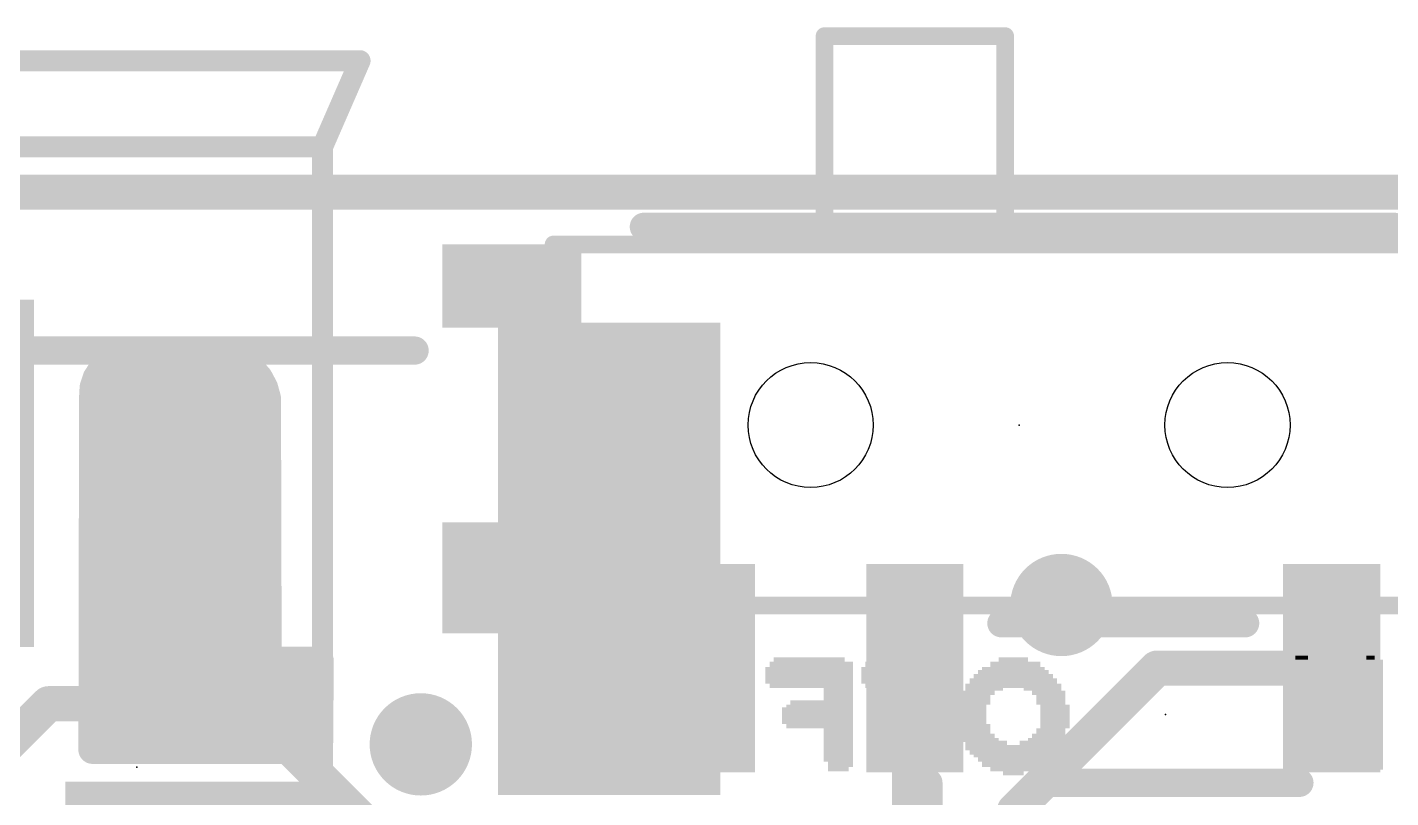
# Model space of a CAD drawing. Extents: x -34 to 52.6, y -23.4 to 26.6.
# Drawn here: x 8.61 to 18.42, y 21.04 to 26.59 of the extents above; entities that cross this region are included whole.
import ezdxf

# ---------------------------------------------------------------- set-up
doc = ezdxf.new("R2010")
doc.units = 0
for name, color, linetype in [('1', 12, 'CONTINUOUS'), ('16', 140, 'CONTINUOUS'), ('18', 110, 'CONTINUOUS'), ('20', 53, 'CONTINUOUS'), ('21', 41, 'CONTINUOUS'), ('22', 40, 'CONTINUOUS'), ('23', 53, 'CONTINUOUS'), ('24', 53, 'CONTINUOUS'), ('51', 53, 'CONTINUOUS')]:
    doc.layers.add(name, color=color, linetype=linetype)

# ---------------------------------------------------------------- blocks, each defined once
blk = doc.blocks.new('RECT')
blk.add_solid([(-0.5, -0.5), (0.5, -0.5), (-0.5, 0.5), (0.5, 0.5)])
blk = doc.blocks.new('RECT336000X224000R100')
at = {"const_width": 0.7}
blk.add_lwpolyline([(0.7, 0), (0.7, 0, 0.4142), (0.35, 0.35), (-0.35, 0.35, 0.4142), (-0.7, 0), (-0.7, 0, 0.4142), (-0.35, -0.35), (0.35, -0.35, 0.4142)], format="xyb", close=True, dxfattribs=at)
blk.add_solid([(-0.3754, -0.0254), (0.3754, -0.0254), (-0.3754, 0.0254), (0.3754, 0.0254)])
blk = doc.blocks.new('RECT240000X176000R100')
at = {"const_width": 0.55}
blk.add_lwpolyline([(0.475, 0), (0.475, 0, 0.4142), (0.2, 0.275), (-0.2, 0.275, 0.4142), (-0.475, 0), (-0.475, 0, 0.4142), (-0.2, -0.275), (0.2, -0.275, 0.4142)], format="xyb", close=True, dxfattribs=at)
blk.add_solid([(-0.2254, -0.0254), (0.2254, -0.0254), (-0.2254, 0.0254), (0.2254, 0.0254)])
blk = doc.blocks.new('RECT208000X160000R100')
at = {"const_width": 0.5}
blk.add_lwpolyline([(0.4, 0), (0.4, 0, 0.4142), (0.15, 0.25), (-0.15, 0.25, 0.4142), (-0.4, 0), (-0.4, 0, 0.4142), (-0.15, -0.25), (0.15, -0.25, 0.4142)], format="xyb", close=True, dxfattribs=at)
blk.add_solid([(-0.1754, -0.0254), (0.1754, -0.0254), (-0.1754, 0.0254), (0.1754, 0.0254)])
blk = doc.blocks.new('ROUNDV')
at = {"const_width": 0.5}
blk.add_lwpolyline([(0, -0.25, 1), (0, 0.25, 1), (0, -0.25)], format="xyb", dxfattribs=at)

msp = doc.modelspace()

# ---------------------------------------------------------------- linework, layer by layer
at = {"layer": '1'}
for points, const_width in [([(0, 25.4), (25.4, 25.4)], 0.254), ([(9.2002, 24.1655), (9.1485, 24.1192)], 0.2032), ([(9.2621, 24.1968), (9.2002, 24.1655)], 0.2032), ([(9.2305, 24.1808), (10.1326, 24.1808)], 0.2032), ([(9.33, 24.211), (9.2621, 24.1968)], 0.2032), ([(9.93, 24.211), (9.33, 24.211)], 0.2032), ([(10.0093, 24.2145), (9.93, 24.211)], 0.2032), ([(10.0873, 24.2002), (10.0093, 24.2145)], 0.2032), ([(10.1602, 24.1689), (10.0873, 24.2002)], 0.2032), ([(10.2244, 24.1222), (10.1602, 24.1689)], 0.2032), ([(9.1105, 24.0612), (9.0889, 23.9953)], 0.2032), ([(9.1485, 24.1192), (9.1105, 24.0612)], 0.2032), ([(10.2765, 24.0624), (10.2244, 24.1222)], 0.2032), ([(10.314, 23.9925), (10.2765, 24.0624)], 0.2032), ([(9.0889, 23.9953), (9.085, 23.926)], 0.2032), ([(9.0879, 23.9776), (10.3181, 23.9776)], 0.2032), ([(10.335, 23.916), (10.314, 23.9925)], 0.2032), ([(9.085, 23.926), (9.08, 21.386)], 0.2032), ([(10.34, 22.026), (10.335, 23.916)], 0.2032), ([(9.0847, 23.7744), (10.3354, 23.7744)], 0.2032), ([(9.0843, 23.5712), (10.3359, 23.5712)], 0.2032), ([(9.0839, 23.368), (10.3365, 23.368)], 0.2032), ([(9.0835, 23.1648), (10.337, 23.1648)], 0.2032), ([(9.0831, 22.9616), (10.3375, 22.9616)], 0.2032), ([(9.0827, 22.7584), (10.3381, 22.7584)], 0.2032), ([(9.0823, 22.5552), (10.3386, 22.5552)], 0.2032), ([(9.0819, 22.352), (10.3391, 22.352)], 0.2032), ([(9.0815, 22.1488), (10.3397, 22.1488)], 0.2032), ([(10.715, 22.026), (10.34, 22.026)], 0.2032), ([(10.71, 21.386), (10.715, 22.026)], 0.2032), ([(14.998, 21.9736), (14.9606, 21.9362)], 0.254), ([(16.7407, 21.9736), (15.7156, 20.9485)], 0.254), ([(16.7407, 21.9736), (17.998, 21.9736)], 0.254), ([(9.0811, 21.9456), (10.7144, 21.9456)], 0.2032), ([(14.9606, 21.9362), (14.9606, 12.4587)], 0.254), ([(9.0807, 21.7424), (10.7128, 21.7424)], 0.2032), ([(9.0803, 21.5392), (10.7112, 21.5392)], 0.2032), ([(9.08, 21.386), (10.71, 21.386)], 0.2032), ([(15.7156, 20.5232), (15.7156, 20.9485)], 0.254)]:
    msp.add_lwpolyline(points, dxfattribs=dict(at, const_width=const_width))
for points, const_width in [([(9.1773, 24.2108, 1), (9.2231, 24.1202)], 0.1016), ([(9.234, 24.1276, 1), (9.1663, 24.2034)], 0.1016), ([(9.2305, 24.2316, 1), (9.2305, 24.13)], 0.1016), ([(9.2517, 24.2465, 1), (9.2725, 24.1471)], 0.1016), ([(9.285, 24.1515, 1), (9.2392, 24.2421)], 0.1016), ([(9.33, 24.2618, 1), (9.33, 24.1602)], 0.1016), ([(9.3404, 24.1613, 1), (9.3196, 24.2607)], 0.1016), ([(9.9278, 24.2618, 1), (9.9322, 24.1602)], 0.1016), ([(9.93, 24.1602, 1), (9.93, 24.2618)], 0.1016), ([(10.0184, 24.2644, 1), (10.0001, 24.1645)], 0.1016), ([(10.0115, 24.1637, 1), (10.007, 24.2652)], 0.1016), ([(10.1073, 24.2469, 1), (10.0673, 24.1535)], 0.1016), ([(10.0782, 24.1502, 1), (10.0964, 24.2502)], 0.1016), ([(10.1901, 24.21, 1), (10.1303, 24.1279)], 0.1016), ([(10.1326, 24.13, 1), (10.1326, 24.2316)], 0.1016), ([(10.1402, 24.1222, 1), (10.1802, 24.2156)], 0.1016), ([(9.068, 24.089, 1), (9.153, 24.0334)], 0.1016), ([(9.1588, 24.0453, 1), (9.0622, 24.077)], 0.1016), ([(9.1146, 24.1571, 1), (9.1823, 24.0814)], 0.1016), ([(9.191, 24.0914, 1), (9.106, 24.147)], 0.1016), ([(10.2626, 24.1556, 1), (10.1861, 24.0888)], 0.1016), ([(10.1944, 24.0812, 1), (10.2543, 24.1633)], 0.1016), ([(10.3212, 24.0864, 1), (10.2317, 24.0384)], 0.1016), ([(10.2382, 24.029, 1), (10.3148, 24.0958)], 0.1016), ([(9.0879, 24.0284, 1), (9.0879, 23.9268)], 0.1016), ([(9.1396, 23.9924, 1), (9.0381, 23.9981)], 0.1016), ([(9.0406, 24.0111, 1), (9.1371, 23.9794)], 0.1016), ([(10.363, 24.006, 1), (10.265, 23.979)], 0.1016), ([(10.2692, 23.9685, 1), (10.3588, 24.0165)], 0.1016), ([(10.3181, 23.9268, 1), (10.3181, 24.0284)], 0.1016), ([(9.1358, 23.9259, 1), (9.0342, 23.9261)], 0.1016), ([(9.0343, 23.9288, 1), (9.1357, 23.9232)], 0.1016), ([(10.3858, 23.9161, 1), (10.2842, 23.9159)], 0.1016), ([(10.286, 23.9025, 1), (10.384, 23.9295)], 0.1016), ([(9.0847, 23.8252, 1), (9.0847, 23.7236)], 0.1016), ([(10.3354, 23.7236, 1), (10.3354, 23.8252)], 0.1016), ([(9.0843, 23.622, 1), (9.0843, 23.5204)], 0.1016), ([(10.3359, 23.5204, 1), (10.3359, 23.622)], 0.1016), ([(9.0839, 23.4188, 1), (9.0839, 23.3172)], 0.1016), ([(10.3365, 23.3172, 1), (10.3365, 23.4188)], 0.1016), ([(9.0835, 23.2156, 1), (9.0835, 23.114)], 0.1016), ([(10.337, 23.114, 1), (10.337, 23.2156)], 0.1016), ([(9.0831, 23.0124, 1), (9.0831, 22.9108)], 0.1016), ([(10.3375, 22.9108, 1), (10.3375, 23.0124)], 0.1016), ([(9.0827, 22.8092, 1), (9.0827, 22.7076)], 0.1016), ([(10.3381, 22.7076, 1), (10.3381, 22.8092)], 0.1016), ([(9.0823, 22.606, 1), (9.0823, 22.5044)], 0.1016), ([(10.3386, 22.5044, 1), (10.3386, 22.606)], 0.1016), ([(9.0819, 22.4028, 1), (9.0819, 22.3012)], 0.1016), ([(10.3391, 22.3012, 1), (10.3391, 22.4028)], 0.1016), ([(9.0815, 22.1996, 1), (9.0815, 22.098)], 0.1016), ([(10.3397, 22.098, 1), (10.3397, 22.1996)], 0.1016), ([(10.34, 22.0768, 1), (10.34, 21.9752)], 0.1016), ([(10.7658, 22.0256, 1), (10.6642, 22.0264)], 0.1016), ([(10.715, 21.9752, 1), (10.715, 22.0768)], 0.1016), ([(15.0429, 21.9287, 1), (14.9531, 22.0185)], 0.127), ([(16.7407, 22.0371, 1), (16.7407, 21.9101)], 0.127), ([(16.7856, 21.9287, 1), (16.6958, 22.0185)], 0.127), ([(17.998, 21.9101, 1), (17.998, 22.0371)], 0.127), ([(9.0811, 21.9964, 1), (9.0811, 21.8948)], 0.1016), ([(10.2892, 22.0259, 1), (10.3908, 22.0261)], 0.1016), ([(10.7144, 21.8948, 1), (10.7144, 21.9964)], 0.1016), ([(15.0241, 21.9362, 1), (14.8971, 21.9362)], 0.127), ([(14.9157, 21.9811, 1), (15.0055, 21.8913)], 0.127), ([(9.0807, 21.7932, 1), (9.0807, 21.6916)], 0.1016), ([(10.7128, 21.6916, 1), (10.7128, 21.7932)], 0.1016), ([(9.0803, 21.59, 1), (9.0803, 21.4884)], 0.1016), ([(10.7112, 21.4884, 1), (10.7112, 21.59)], 0.1016), ([(9.08, 21.4368, 1), (9.08, 21.3352)], 0.1016), ([(9.0292, 21.3861, 1), (9.1308, 21.3859)], 0.1016), ([(10.6592, 21.3864, 1), (10.7608, 21.3856)], 0.1016), ([(10.71, 21.3352, 1), (10.71, 21.4368)], 0.1016), ([(15.7791, 20.9485, 1), (15.6521, 20.9485)], 0.127), ([(15.6707, 20.9934, 1), (15.7605, 20.9036)], 0.127)]:
    msp.add_lwpolyline(points, format="xyb", dxfattribs=dict(at, const_width=const_width))
at = {"layer": '16', "const_width": 0.254}
for points in [[(0, 25.4), (25.4, 25.4)], [(8.763, 21.717), (8.398, 21.352)], [(10.1854, 21.717), (8.763, 21.717)], [(14.9606, 16.9418), (10.1854, 21.717)]]:
    msp.add_lwpolyline(points, dxfattribs=at)
at = {"layer": '16', "const_width": 0.127}
for points in [[(8.763, 21.7805, 1), (8.763, 21.6535)], [(8.8079, 21.6721, 1), (8.7181, 21.7619)], [(10.2303, 21.7619, 1), (10.1405, 21.6721)], [(10.1854, 21.6535, 1), (10.1854, 21.7805)]]:
    msp.add_lwpolyline(points, format="xyb", dxfattribs=at)
at = {"layer": '20', "const_width": 0.2032}
msp.add_lwpolyline([(25.4, 25.4), (0, 25.4)], dxfattribs=at)
at = {"layer": '20'}
for centre in [(14.248, 23.7236), (17.248, 23.7236)]:
    msp.add_circle(centre, 0.45, dxfattribs=at)
at = {"layer": '21', "const_width": 0.2032}
for points in [[(18.448, 25.1506), (13.048, 25.1506)], [(12.271, 24.1506), (12.271, 23.2966)], [(17.375, 22.2966), (15.621, 22.2966)], [(15.0956, 21.1482), (15.0956, 19.8982)], [(15.9656, 21.1482), (17.7656, 21.1482)]]:
    msp.add_lwpolyline(points, dxfattribs=at)
at = {"layer": '21', "const_width": 0.1016}
for points in [[(13.048, 25.2014, 1), (13.048, 25.0998)], [(18.448, 25.0998, 1), (18.448, 25.2014)], [(12.3218, 24.1506, 1), (12.2202, 24.1506)], [(12.2202, 23.2966, 1), (12.3218, 23.2966)], [(15.621, 22.3474, 1), (15.621, 22.2458)], [(17.375, 22.2458, 1), (17.375, 22.3474)], [(15.1464, 21.1482, 1), (15.0448, 21.1482)], [(15.9656, 21.199, 1), (15.9656, 21.0974)], [(17.7656, 21.0974, 1), (17.7656, 21.199)]]:
    msp.add_lwpolyline(points, format="xyb", dxfattribs=at)
at = {"layer": '22', "const_width": 0.2032}
msp.add_lwpolyline([(7.398, 24.2598), (11.398, 24.2598)], dxfattribs=at)
at = {"layer": '22', "const_width": 0.1016}
msp.add_lwpolyline([(11.398, 24.209, 1), (11.398, 24.3106)], format="xyb", dxfattribs=at)
at = {"layer": '23'}
msp.add_point((15.748, 23.7236), dxfattribs=at)
at = {"layer": '24'}
for p in [(16.8021, 21.6408), (9.398, 21.2598)]:
    msp.add_point(p, dxfattribs=at)
at = {"layer": '51'}
for points, const_width in [([(15.648, 26.5236), (14.348, 26.5236)], 0.127), ([(14.348, 26.5236), (14.348, 25.0236)], 0.127), ([(15.648, 25.0236), (15.648, 26.5236)], 0.127), ([(2.965, 26.346), (11.005, 26.346)], 0.1524), ([(11.005, 26.346), (10.735, 25.726)], 0.1524), ([(10.735, 25.726), (3.235, 25.726)], 0.1524), ([(10.735, 20.726), (10.735, 25.726)], 0.1524), ([(12.398, 25.0236), (12.398, 22.4236)], 0.127), ([(14.348, 25.0236), (12.398, 25.0236)], 0.127), ([(15.648, 25.0236), (14.348, 25.0236)], 0.127), ([(19.098, 25.0236), (15.648, 25.0236)], 0.127), ([(12.398, 22.4236), (19.098, 22.4236)], 0.127)]:
    msp.add_lwpolyline(points, dxfattribs=dict(at, const_width=const_width))
for points, const_width in [([(14.348, 26.5554, 1), (14.348, 26.4919)], 0.0635), ([(14.3798, 26.5236, 1), (14.3163, 26.5236)], 0.0635), ([(15.6798, 26.5236, 1), (15.6163, 26.5236)], 0.0635), ([(15.648, 26.4919, 1), (15.648, 26.5554)], 0.0635), ([(11.0399, 26.3308, 1), (10.9701, 26.3612)], 0.0762), ([(11.005, 26.3079, 1), (11.005, 26.3841)], 0.0762), ([(10.7731, 25.726, 1), (10.6969, 25.726)], 0.0762), ([(10.7001, 25.7412, 1), (10.7699, 25.7108)], 0.0762), ([(10.735, 25.6879, 1), (10.735, 25.7641)], 0.0762), ([(12.398, 25.0554, 1), (12.398, 24.9919)], 0.0635), ([(12.4298, 25.0236, 1), (12.3663, 25.0236)], 0.0635), ([(14.348, 25.0554, 1), (14.348, 24.9919)], 0.0635), ([(14.3163, 25.0236, 1), (14.3798, 25.0236)], 0.0635), ([(14.348, 24.9919, 1), (14.348, 25.0554)], 0.0635), ([(15.648, 25.0554, 1), (15.648, 24.9919)], 0.0635), ([(15.6163, 25.0236, 1), (15.6798, 25.0236)], 0.0635), ([(15.648, 24.9919, 1), (15.648, 25.0554)], 0.0635), ([(12.398, 22.4553, 1), (12.398, 22.3919)], 0.0635), ([(12.3663, 22.4236, 1), (12.4298, 22.4236)], 0.0635)]:
    msp.add_lwpolyline(points, format="xyb", dxfattribs=dict(at, const_width=const_width))

# ---------------------------------------------------------------- block references
at = {"layer": '1'}
for p, yscale in [((12.098, 24.7236), 0.6), ((12.098, 22.6236), 0.8)]:
    msp.add_blockref('RECT', p, dxfattribs=dict(at, yscale=yscale))
for p, xscale, yscale, rotation in [((7.9475, 23.376), 2.5, 1.425, 270), ((13.498, 21.9736), 0.7, 1.5, 180), ((14.998, 21.9736), 0.7, 1.5, 180), ((17.998, 21.9736), 0.7, 1.5, 180), ((9.885, 20.426), 1.46, 2, 270)]:
    msp.add_blockref('RECT', p, dxfattribs=dict(at, xscale=xscale, yscale=yscale, rotation=rotation))
at = {"layer": '1', "rotation": 270}
msp.add_blockref('RECT240000X176000R100', (9.7164, 23.4319), dxfattribs=at)
at = {"layer": '16', "xscale": 3.4, "yscale": 1.6, "rotation": 90}
msp.add_blockref('RECT', (12.798, 22.7598), dxfattribs=at)
at = {"layer": '16', "rotation": 270}
for name, p in [('RECT336000X224000R100', (9.7164, 23.2319)), ('RECT208000X160000R100', (9.415, 20.506))]:
    msp.add_blockref(name, p, dxfattribs=at)
at = {"layer": '18', "xscale": 0.7366, "yscale": 0.7366}
for p in [(16.0528, 22.4282), (16.0528, 22.4282), (11.4427, 21.4249), (11.4427, 21.4249)]:
    msp.add_blockref('ROUNDV', p, dxfattribs=at)
at = {"layer": '22', "rotation": 180}
for p, xscale, yscale in [((14.2371, 21.9658), 0.63, 0.03), ((14.2521, 22.0008), 0.6, 0.04), ((14.2371, 22.0358), 0.51, 0.03), ((14.9271, 21.9658), 0.63, 0.03), ((14.9421, 22.0008), 0.6, 0.04), ((14.9271, 22.0358), 0.51, 0.03), ((15.7071, 21.9658), 0.45, 0.03), ((15.7221, 22.0008), 0.36, 0.04), ((15.7071, 22.0358), 0.21, 0.03), ((17.7663, 22.0135), 0.18, 0.04), ((17.7813, 21.9785), 0.21, 0.03), ((17.7813, 22.0485), 0.09, 0.03), ((18.2613, 21.9785), 0.21, 0.03), ((18.2763, 22.0135), 0.18, 0.04), ((18.2763, 22.0485), 0.06, 0.03), ((14.2371, 21.9458), 0.63, 0.03), ((14.2371, 21.9158), 0.63, 0.03), ((14.2371, 21.8808), 0.63, 0.04), ((14.9271, 21.9458), 0.63, 0.03), ((14.9271, 21.9158), 0.63, 0.03), ((14.9271, 21.8808), 0.63, 0.04), ((15.7071, 21.8808), 0.63, 0.04), ((15.7071, 21.9158), 0.57, 0.03), ((15.7071, 21.9458), 0.51, 0.03), ((17.7813, 21.9585), 0.21, 0.03), ((17.7813, 21.9285), 0.21, 0.03), ((17.7813, 21.8935), 0.21, 0.04), ((18.2313, 21.8935), 0.27, 0.04), ((18.2463, 21.9585), 0.24, 0.03), ((18.2463, 21.9285), 0.24, 0.03), ((14.2521, 21.8458), 0.6, 0.03), ((14.4471, 21.8258), 0.21, 0.03), ((14.4471, 21.7958), 0.21, 0.03), ((14.9421, 21.8458), 0.6, 0.03), ((15.1371, 21.8258), 0.21, 0.03), ((15.1371, 21.7958), 0.21, 0.03), ((15.4521, 21.7958), 0.24, 0.03), ((15.7071, 21.8458), 0.69, 0.03), ((15.4971, 21.8258), 0.27, 0.03), ((15.9171, 21.8258), 0.27, 0.03), ((15.9621, 21.7958), 0.24, 0.03), ((17.7813, 21.8585), 0.21, 0.03), ((17.7813, 21.8385), 0.21, 0.03), ((17.7813, 21.8085), 0.21, 0.03), ((17.7813, 21.7735), 0.21, 0.04), ((18.1863, 21.7735), 0.36, 0.04), ((18.2013, 21.8385), 0.33, 0.03), ((18.2013, 21.8085), 0.33, 0.03), ((18.2163, 21.8585), 0.3, 0.03), ((14.2971, 21.6758), 0.51, 0.03), ((14.3121, 21.6958), 0.48, 0.03), ((14.3271, 21.7258), 0.45, 0.03), ((14.4471, 21.7608), 0.21, 0.04), ((14.9871, 21.6758), 0.51, 0.03), ((15.0021, 21.6958), 0.48, 0.03), ((15.0171, 21.7258), 0.45, 0.03), ((15.1371, 21.7608), 0.21, 0.04), ((15.4071, 21.6958), 0.21, 0.03), ((15.4071, 21.6758), 0.21, 0.03), ((15.4371, 21.7608), 0.21, 0.04), ((15.4371, 21.7258), 0.21, 0.03), ((15.9771, 21.7608), 0.21, 0.04), ((15.9771, 21.7258), 0.21, 0.03), ((16.0071, 21.6958), 0.21, 0.03), ((16.0071, 21.6758), 0.21, 0.03), ((17.7813, 21.7385), 0.21, 0.03), ((17.7813, 21.7085), 0.21, 0.03), ((17.7813, 21.6885), 0.21, 0.03), ((18.1563, 21.7085), 0.42, 0.03), ((18.1563, 21.6885), 0.42, 0.03), ((18.1713, 21.7385), 0.39, 0.03), ((14.2971, 21.6408), 0.51, 0.04), ((14.2971, 21.6058), 0.51, 0.03), ((14.2971, 21.5858), 0.51, 0.03), ((14.9871, 21.6408), 0.51, 0.04), ((14.9871, 21.6058), 0.51, 0.03), ((14.9871, 21.5858), 0.51, 0.03), ((15.4071, 21.6408), 0.21, 0.04), ((15.4071, 21.6058), 0.21, 0.03), ((15.4071, 21.5858), 0.21, 0.03), ((16.0071, 21.6408), 0.21, 0.04), ((16.0071, 21.6058), 0.21, 0.03), ((16.0071, 21.5858), 0.21, 0.03), ((17.7813, 21.6535), 0.21, 0.04), ((17.9013, 21.6185), 0.45, 0.03), ((17.8863, 21.5985), 0.42, 0.03), ((18.1413, 21.6535), 0.45, 0.04), ((18.2613, 21.6185), 0.21, 0.03), ((18.2613, 21.5985), 0.21, 0.03), ((14.3121, 21.5558), 0.48, 0.03), ((14.4471, 21.5208), 0.21, 0.04), ((14.4471, 21.4858), 0.21, 0.03), ((15.0021, 21.5558), 0.48, 0.03), ((15.1371, 21.5208), 0.21, 0.04), ((15.1371, 21.4858), 0.21, 0.03), ((15.4221, 21.5558), 0.24, 0.03), ((15.4371, 21.5208), 0.21, 0.04), ((15.4521, 21.4858), 0.24, 0.03), ((15.9621, 21.4858), 0.24, 0.03), ((15.9771, 21.5208), 0.21, 0.04), ((16.0071, 21.5558), 0.21, 0.03), ((17.8863, 21.5685), 0.42, 0.03), ((17.8713, 21.5335), 0.39, 0.04), ((17.8563, 21.4985), 0.36, 0.03), ((18.2613, 21.5685), 0.21, 0.03), ((18.2613, 21.5335), 0.21, 0.04), ((18.2613, 21.4985), 0.21, 0.03), ((14.4471, 21.4558), 0.21, 0.03), ((14.4471, 21.4358), 0.21, 0.03), ((14.4471, 21.4008), 0.21, 0.04), ((15.1371, 21.4558), 0.21, 0.03), ((15.1371, 21.4358), 0.21, 0.03), ((15.1371, 21.4008), 0.21, 0.04), ((15.4671, 21.4558), 0.27, 0.03), ((15.5121, 21.4358), 0.3, 0.03), ((15.7071, 21.4008), 0.69, 0.04), ((15.9021, 21.4358), 0.3, 0.03), ((15.9471, 21.4558), 0.27, 0.03), ((17.8413, 21.4685), 0.33, 0.03), ((17.8413, 21.4485), 0.33, 0.03), ((17.8263, 21.4135), 0.3, 0.04), ((17.8113, 21.3785), 0.27, 0.03), ((18.2613, 21.4685), 0.21, 0.03), ((18.2613, 21.4485), 0.21, 0.03), ((18.2613, 21.4135), 0.21, 0.04), ((18.2613, 21.3785), 0.21, 0.03), ((14.4471, 21.3658), 0.21, 0.03), ((14.4471, 21.3458), 0.21, 0.03), ((14.4471, 21.3158), 0.21, 0.03), ((14.4621, 21.2808), 0.18, 0.04), ((15.1371, 21.3658), 0.21, 0.03), ((15.1371, 21.3458), 0.21, 0.03), ((15.1371, 21.3158), 0.21, 0.03), ((15.1521, 21.2808), 0.18, 0.04), ((15.7071, 21.3658), 0.63, 0.03), ((15.7071, 21.3458), 0.57, 0.03), ((15.7071, 21.3158), 0.51, 0.03), ((15.7071, 21.2808), 0.45, 0.04), ((17.7963, 21.3585), 0.24, 0.03), ((17.7963, 21.3285), 0.24, 0.03), ((17.7813, 21.2935), 0.21, 0.04), ((18.2613, 21.3585), 0.21, 0.03), ((18.2613, 21.3285), 0.21, 0.03), ((18.2763, 21.2935), 0.18, 0.04), ((14.4471, 21.2458), 0.15, 0.03), ((15.1371, 21.2458), 0.15, 0.03), ((15.7071, 21.2458), 0.33, 0.03), ((15.7071, 21.2158), 0.15, 0.03), ((17.7813, 21.2585), 0.15, 0.03), ((18.2763, 21.2585), 0.18, 0.03)]:
    msp.add_blockref('RECT', p, dxfattribs=dict(at, xscale=xscale, yscale=yscale))

doc.saveas('drawing.dxf')
